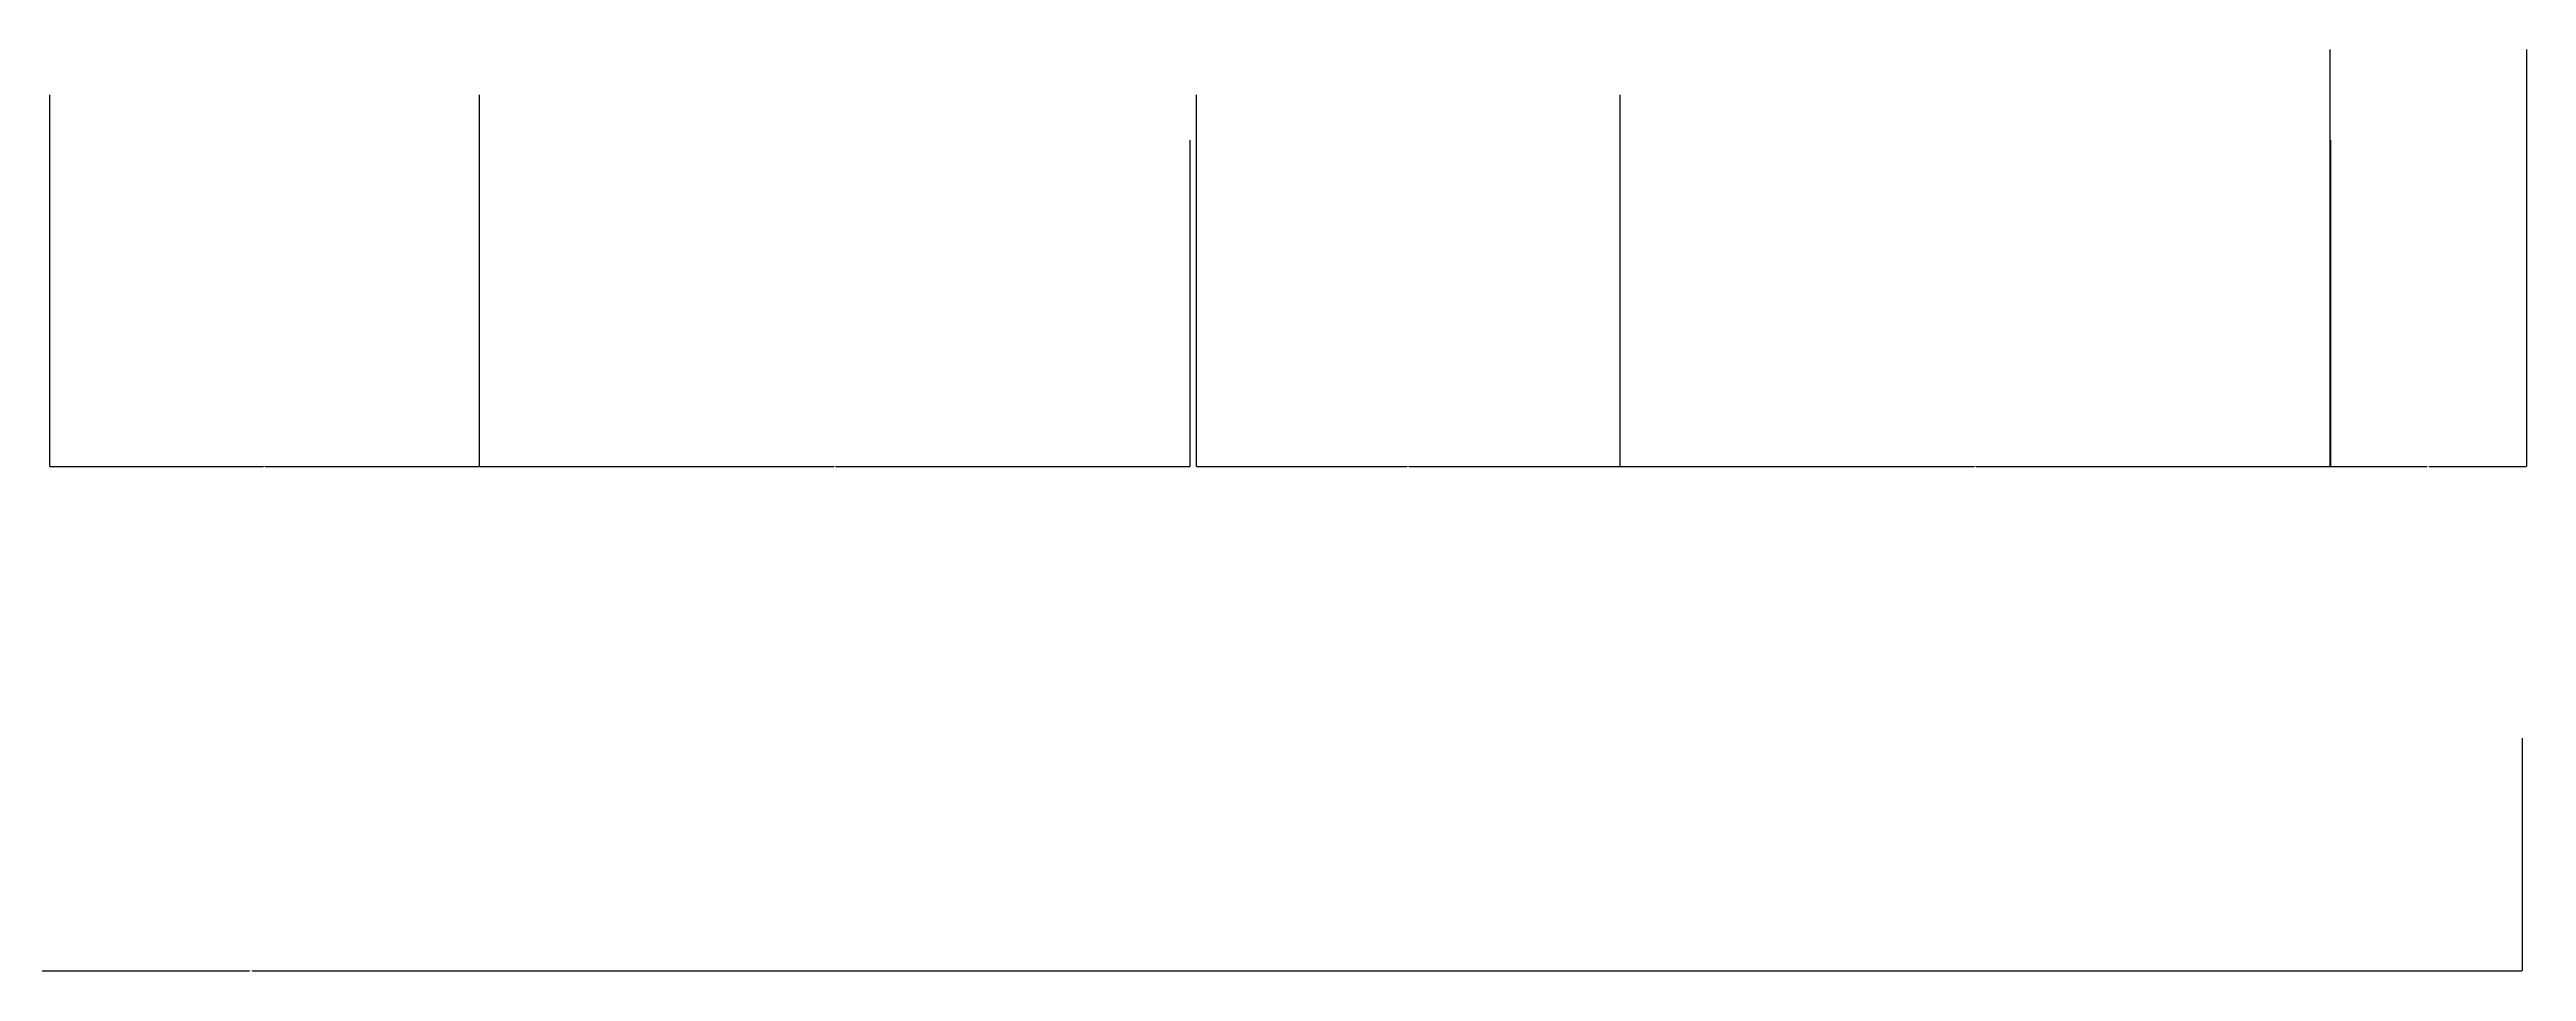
# Model space of a CAD drawing. Header units: metres. Extents: x 169789 to 254571, y -54633 to 5590.
# Drawn here: x 178342 to 181166, y -17730 to -16680 of the extents above; entities that cross this region are included whole.
import ezdxf

# ---------------------------------------------------------------- set-up
doc = ezdxf.new("R2010")
doc.units = ezdxf.units.M
doc.layers.add('DIM', color=3, linetype='Continuous')
doc.dimstyles.get("Standard").update_dxf_attribs({"dimtxt": 2.5, "dimasz": 2.5, "dimexe": 1.25, "dimexo": 0.625, "dimtad": 1, "dimcen": 2.5, "dimazin": 3, "dimtfac": 1, "dimtmove": 0, "dimatfit": 3})

# ---------------------------------------------------------------- blocks, each defined once
blk = doc.blocks.new('*D52')
for p, q in [((178342.33, -16731.53), (178342.33, -17155.03)), ((178832.06, -16731.53), (178832.06, -17155.03)), ((178342.58, -17155.03), (178586.195, -17155.03)), ((178588.195, -17155.03), (178831.81, -17155.03))]:
    blk.add_line(p, q)
at = {"layer": 'Defpoints'}
for p in [(178342.33, -16731.53), (178832.06, -16731.53), (178342.33, -17155.03)]:
    blk.add_point(p, dxfattribs=at)
at = {"layer": 'DIM', "insert": (178587.195, -17155.03), "char_height": 1, "attachment_point": 5}
blk.add_mtext('50', dxfattribs=at)
blk = doc.blocks.new('*D53')
for p, q in [((178832.06, -16783.21), (178832.06, -17155.03)), ((179642.39, -16783.21), (179642.39, -17155.03)), ((178832.31, -17155.03), (179236.225, -17155.03)), ((179238.225, -17155.03), (179642.14, -17155.03))]:
    blk.add_line(p, q)
at = {"layer": 'Defpoints'}
for p in [(178832.06, -16783.21), (179642.39, -16783.21), (178832.06, -17155.03)]:
    blk.add_point(p, dxfattribs=at)
at = {"layer": 'DIM', "insert": (179237.225, -17155.03), "char_height": 1, "attachment_point": 5}
blk.add_mtext('80', dxfattribs=at)
blk = doc.blocks.new('*D54')
for p, q in [((179649.57, -16731.53), (179649.57, -17155.03)), ((180132.33, -16731.53), (180132.33, -17155.03)), ((179649.82, -17155.03), (179889.95, -17155.03)), ((179891.95, -17155.03), (180132.08, -17155.03))]:
    blk.add_line(p, q)
at = {"layer": 'Defpoints'}
for p in [(179649.57, -16731.53), (180132.33, -16731.53), (179649.57, -17155.03)]:
    blk.add_point(p, dxfattribs=at)
at = {"layer": 'DIM', "insert": (179890.95, -17155.03), "char_height": 1, "attachment_point": 5}
blk.add_mtext('50', dxfattribs=at)
blk = doc.blocks.new('*D55')
for p, q in [((180132.33, -16783.21), (180132.33, -17155.03)), ((180942.65, -16783.21), (180942.65, -17155.03)), ((180132.58, -17155.03), (180536.49, -17155.03)), ((180538.49, -17155.03), (180942.4, -17155.03))]:
    blk.add_line(p, q)
at = {"layer": 'Defpoints'}
for p in [(180132.33, -16783.21), (180942.65, -16783.21), (180132.33, -17155.03)]:
    blk.add_point(p, dxfattribs=at)
at = {"layer": 'DIM', "insert": (180537.49, -17155.03), "char_height": 1, "attachment_point": 5}
blk.add_mtext('80', dxfattribs=at)
blk = doc.blocks.new('*D56')
for p, q in [((180942.02, -16679.86), (180942.02, -17155.03)), ((181166.15, -16679.86), (181166.15, -17155.03)), ((180942.27, -17155.03), (181053.085, -17155.03)), ((181055.085, -17155.03), (181165.9, -17155.03))]:
    blk.add_line(p, q)
at = {"layer": 'Defpoints'}
for p in [(180942.02, -16679.86), (181166.15, -16679.86), (180942.02, -17155.03)]:
    blk.add_point(p, dxfattribs=at)
at = {"layer": 'DIM', "insert": (181054.085, -17155.03), "char_height": 1, "attachment_point": 5}
blk.add_mtext('25', dxfattribs=at)
blk = doc.blocks.new('*D57')
for p, q in [((175982.4, -17464.63), (175982.4, -17729.75)), ((181161.08, -17464.63), (181161.08, -17729.75)), ((175982.65, -17729.75), (178570.24, -17729.75)), ((178573.24, -17729.75), (181160.83, -17729.75))]:
    blk.add_line(p, q)
at = {"layer": 'Defpoints'}
for p in [(175982.4, -17464.63), (181161.08, -17464.63), (175982.4, -17729.75)]:
    blk.add_point(p, dxfattribs=at)
at = {"layer": 'DIM', "insert": (178571.74, -17729.75), "char_height": 1, "attachment_point": 5}
blk.add_mtext('520', dxfattribs=at)

msp = doc.modelspace()

# ---------------------------------------------------------------- dimensions: what is measured, and where the dimension line sits
at = {"layer": 'DIM'}
for base, p1, p2, text, picture, middle in [((180942.02, -17155.03), (180942.02, -16679.86), (181166.15, -16679.86), '25', '*D56', (181054.085, -17155.03)), ((178342.33, -17155.03), (178342.33, -16731.53), (178832.06, -16731.53), '50', '*D52', (178587.195, -17155.03)), ((179649.57, -17155.03), (179649.57, -16731.53), (180132.33, -16731.53), '50', '*D54', (179890.95, -17155.03)), ((178832.06, -17155.03), (178832.06, -16783.21), (179642.39, -16783.21), '80', '*D53', (179237.225, -17155.03)), ((180132.33, -17155.03), (180132.33, -16783.21), (180942.65, -16783.21), '80', '*D55', (180537.49, -17155.03)), ((175982.4, -17729.75), (175982.4, -17464.63), (181161.08, -17464.63), '520', '*D57', (178571.74, -17729.75))]:
    dim = msp.add_linear_dim(base=base, p1=p1, p2=p2, text=text, dimstyle='Standard', dxfattribs=at)
    dim.commit()
    dim.dimension.update_dxf_attribs({"geometry": picture, "text_midpoint": middle})

doc.saveas('drawing.dxf')
